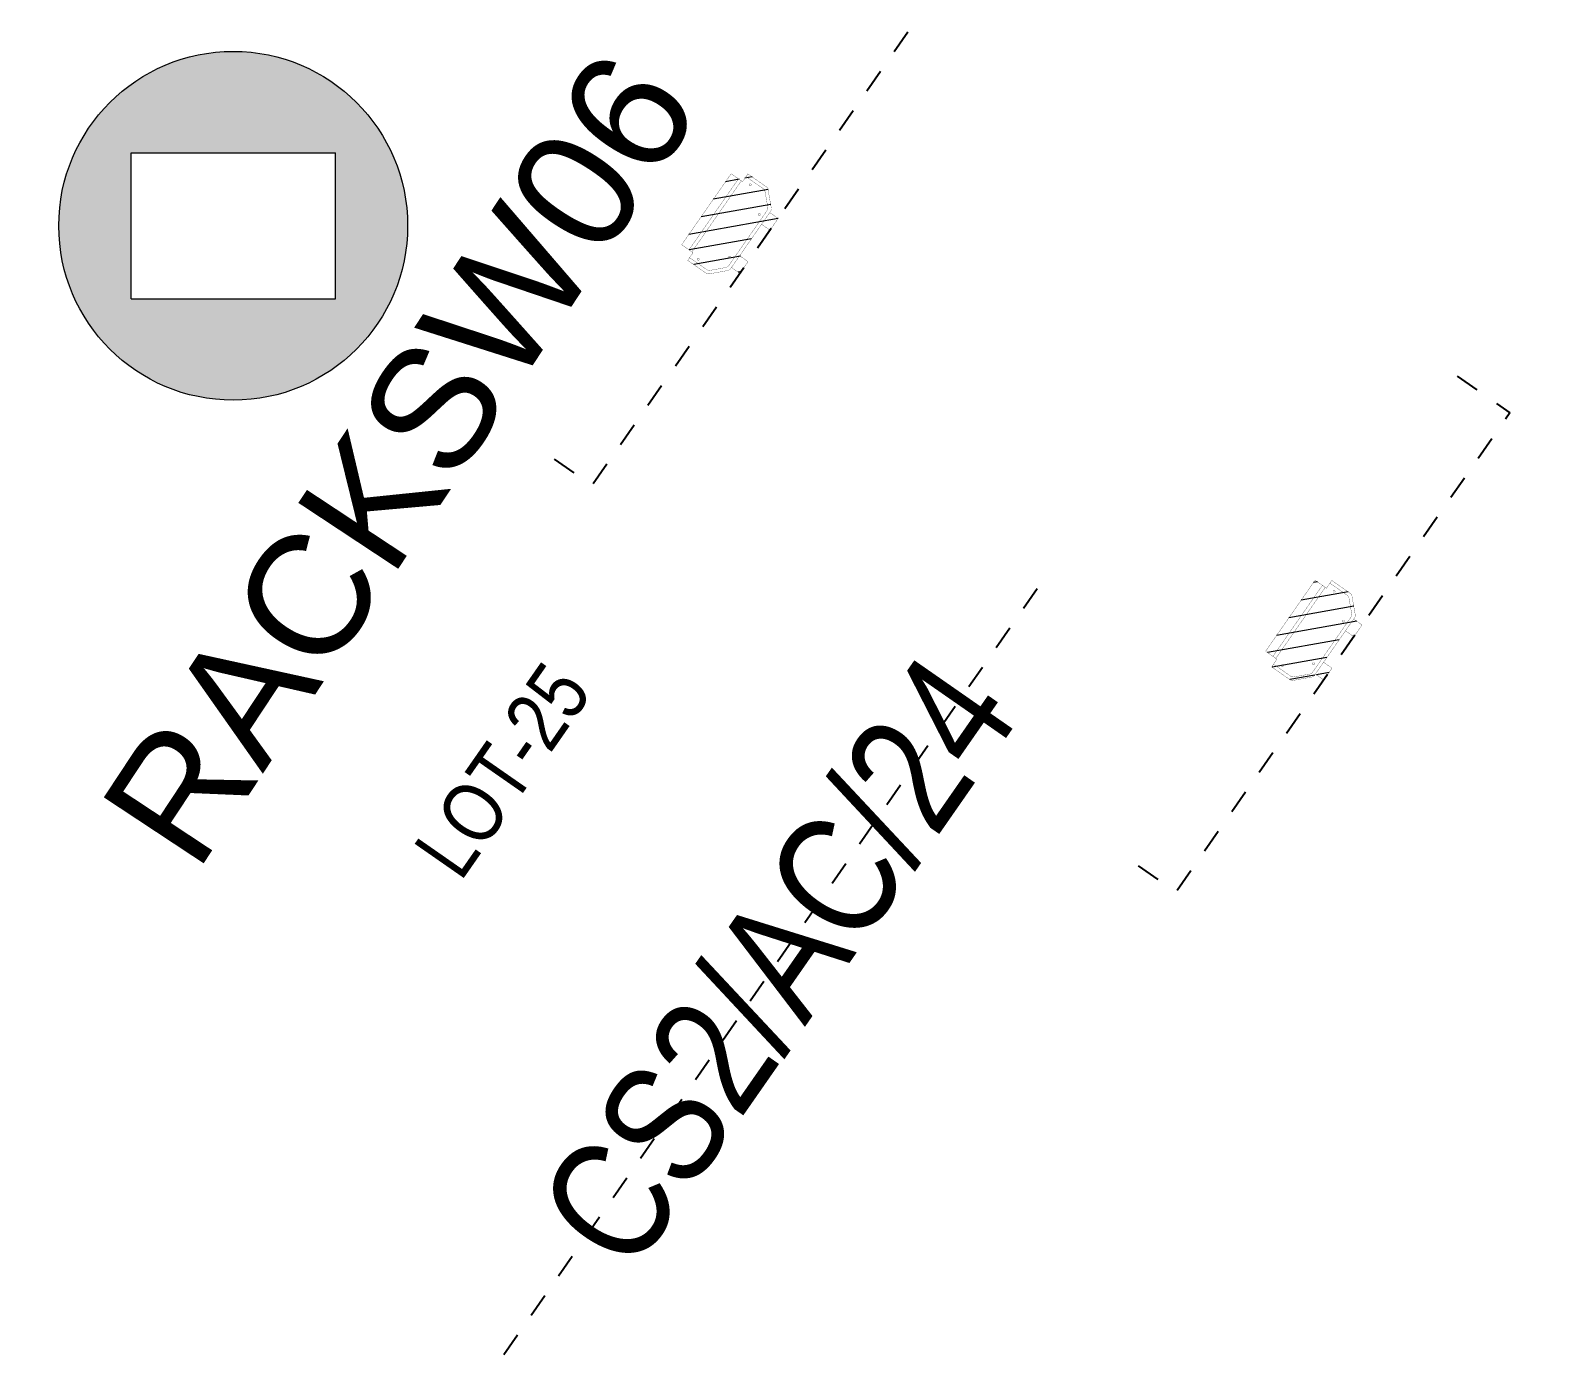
# Model space of a CAD drawing. Extents: x 218857 to 219044, y 632203 to 632441.
# Drawn here: x 218999.8 to 219006.18, y 632335.66 to 632341.19 of the extents above; entities that cross this region are included whole.
import ezdxf
from ezdxf.enums import TextEntityAlignment as Align

# ---------------------------------------------------------------- set-up
doc = ezdxf.new("R2018")
doc.units = 0
doc.header["$MEASUREMENT"] = 0
doc.linetypes.add('TRAZOS', pattern=[19.049999999999997, 12.7, -6.35])
doc.layers.get('0').update_dxf_attribs({"color": 4})
doc.layers.get('Defpoints').update_dxf_attribs({"color": 3, "lineweight": 30})
doc.layers.add('BTN_DISTRIBUTION', color=10, linetype='Continuous')
doc.layers.add('PC_T7200_002_SG-GRAL-HIDDEN DATA', color=150, linetype='TRAZOS', true_color=0x007fff, plot=False)
doc.layers.add('PC_T7200_520_SG-LOT 25-SIGNALS', color=1, linetype='Continuous', true_color=0xff0000)
doc.layers.add('PC_T7200_522_SG-LOT 25-AXLE COUNTER', color=7, linetype='Continuous', true_color=0xff0002)
doc.styles.add('ARIAL NARROW', font='ARIALN.TTF')
doc.styles.get("Standard").update_dxf_attribs({"font": 'arial.ttf'})
doc.dimstyles.new('1-10', dxfattribs={"dimscale": 10, "dimtxt": 0.0018, "dimasz": 0.001, "dimexe": 0.0005, "dimexo": 0.0005, "dimgap": 0.0008, "dimtad": 1, "dimzin": 1, "dimtxsty": 'ARIAL NARROW', "dimblk": 'ARCHTICK', "dimcen": 0.0015, "dimdle": 0.0005, "dimclrd": 256, "dimclre": 256, "dimclrt": 256, "dimazin": 0, "dimtfac": 1, "dimtmove": 0, "dimatfit": 3, "dimfxl": 0.004, "dimfxlon": 1, "dimtfill": 2, "dimtfillclr": 255, "dimlwd": -1, "dimlwe": -1, "dimarcsym": 0})

# ---------------------------------------------------------------- blocks, each defined once
blk = doc.blocks.new('*U112')
at = {"lineweight": 30}
for tag, p in [('X=INSERTIONPOINT', (4.481422312285218, 1.325410298985033)), ('Y=INSERTIONPOINT', (4.881422312285232, 1.325666097059094))]:
    blk.add_attdef(tag, text='', height=0.25, rotation=89.9999999977109, dxfattribs=at).set_placement(p, align=Align.MIDDLE_CENTER)
at = {"style": 'ARIAL NARROW', "flags": 9}
for tag, rotation, p in [('AT007', 44.99999999771089, (-0.1630447881394961, 14.60484571366747)), ('AT005', 89.99999999771089, (5.574054272974399, 11.81645736578995)), ('AT006', 89.99999999771089, (-0.1630447883707564, 8.816457366019154))]:
    blk.add_attdef(tag, text='', height=0.25, rotation=rotation, dxfattribs=at).set_placement(p, align=Align.MIDDLE_LEFT)
at = {"style": 'ARIAL NARROW'}
for tag, height, flags, p in [('AT001', 0.5, 8, (5.615955054640148, 6.316457365788249)), ('AT008', 0.25, 9, (2.915955054640153, 6.316457365896145)), ('AT004', 0.25, 9, (3.31595505464015, 6.316457365880163)), ('AT000', 0.25, 8, (3.715955054640153, 6.316457365864183)), ('AT003', 0.25, 8, (4.11595505464015, 6.316457365848201)), ('GIS01', 0.25, 9, (6.315955054640153, 6.316457365760307)), ('GIS02', 0.25, 9, (6.71595505464015, 6.316457365744325)), ('GIS03', 0.25, 9, (7.115955054640151, 6.316457365728345)), ('GIS04', 0.25, 9, (7.515955054640151, 6.316457365712363)), ('GIS05', 0.25, 9, (7.915955054640151, 6.316457365696383)), ('GIS06', 0.25, 9, (8.315955054640153, 6.316457365680401)), ('GIS07', 0.25, 9, (8.715955054640151, 6.316457365664421)), ('GIS08', 0.25, 9, (9.115955054640152, 6.316457365648441)), ('GIS09', 0.25, 9, (9.515955054640152, 6.316457365632459)), ('GIS10', 0.25, 9, (9.915955054640154, 6.316457365616477))]:
    blk.add_attdef(tag, text='', height=height, rotation=89.99999999771089, dxfattribs=dict(at, flags=flags)).set_placement(p, align=Align.MIDDLE_CENTER)
blk.add_attdef('AT009', text='', height=0.5000000000000001, rotation=1.843795378697864e-09, dxfattribs=at).set_placement((3.104988341675133, 3.999778938432176), align=Align.MIDDLE_CENTER)
blk = doc.blocks.new('_ArchTick')
at = {"color": 0, "linetype": 'ByBlock', "const_width": 0.15}
blk.add_lwpolyline([(-0.5, -0.5), (0.5, 0.5)], dxfattribs=at)
blk = doc.blocks.new('*D9')
at = {"layer": 'Defpoints', "color": 0, "linetype": 'TRAZOS', "ltscale": 0.005, "transparency": 16777216}
for p in [(-1.220024815875804, 0.05799999999999272), (-1.220024815875804, 0.05799999999999272), (-0.2200000000011642, 0.05799999999999272)]:
    blk.add_point(p, dxfattribs=at)
at = {"layer": 'PC_T7200_002_SG-GRAL-HIDDEN DATA', "ltscale": 0.005, "transparency": 16777216}
for p, q in [((-0.2150000000011641, 0.05799999999999272), (-1.225024815875804, 0.05799999999999272)), ((-1.220024815875804, 0.05799999999999273), (-1.220024815875804, 0.06299999999999273)), ((-0.2200000000011642, 0.05799999999999273), (-0.2200000000011642, 0.06299999999999273))]:
    blk.add_line(p, q, dxfattribs=at)
at = {"layer": 'PC_T7200_002_SG-GRAL-HIDDEN DATA', "linetype": 'TRAZOS', "ltscale": 0.005, "transparency": 16777216, "xscale": 0.01, "yscale": 0.01, "zscale": 0.01, "rotation": 180}
blk.add_blockref('_ArchTick', (-1.220024815875804, 0.05799999999999272), dxfattribs=at)
at = {"layer": 'PC_T7200_002_SG-GRAL-HIDDEN DATA', "linetype": 'TRAZOS', "ltscale": 0.005, "transparency": 16777216, "xscale": 0.01, "yscale": 0.01, "zscale": 0.01}
blk.add_blockref('_ArchTick', (-0.2200000000011642, 0.05799999999999272), dxfattribs=at)
at = {"layer": 'PC_T7200_002_SG-GRAL-HIDDEN DATA', "linetype": 'TRAZOS', "ltscale": 0.005, "transparency": 16777216, "insert": (-0.7200124079384841, 0.07681718963164347), "char_height": 0.018, "attachment_point": 5, "style": 'ARIAL NARROW', "bg_fill": 1, "box_fill_scale": 1.1, "bg_fill_color": 255, "bg_fill_transparency": 0}
blk.add_mtext('1,00', dxfattribs=at)
blk = doc.blocks.new('*D10')
at = {"layer": 'Defpoints', "color": 0, "linetype": 'TRAZOS', "ltscale": 0.005, "transparency": 16777216}
for p in [(0.2200000000011642, 0.05799999999999272), (1.219975184124195, 0.05799999999999107), (1.219975184124195, 0.05799999999999107)]:
    blk.add_point(p, dxfattribs=at)
at = {"layer": 'PC_T7200_002_SG-GRAL-HIDDEN DATA', "ltscale": 0.005, "transparency": 16777216}
for p, q in [((0.2150000000011641, 0.05799999999999107), (1.224975184124195, 0.05799999999999107)), ((0.2200000000011642, 0.05799999999999438), (0.2200000000011642, 0.06299999999999438)), ((1.219975184124195, 0.05799999999999107), (1.219975184124195, 0.06299999999999106))]:
    blk.add_line(p, q, dxfattribs=at)
at = {"layer": 'PC_T7200_002_SG-GRAL-HIDDEN DATA', "linetype": 'TRAZOS', "ltscale": 0.005, "transparency": 16777216, "xscale": 0.01, "yscale": 0.01, "zscale": 0.01, "rotation": 180}
blk.add_blockref('_ArchTick', (0.2200000000011642, 0.05799999999999107), dxfattribs=at)
at = {"layer": 'PC_T7200_002_SG-GRAL-HIDDEN DATA', "linetype": 'TRAZOS', "ltscale": 0.005, "transparency": 16777216, "xscale": 0.01, "yscale": 0.01, "zscale": 0.01}
blk.add_blockref('_ArchTick', (1.219975184124195, 0.05799999999999107), dxfattribs=at)
at = {"layer": 'PC_T7200_002_SG-GRAL-HIDDEN DATA', "linetype": 'TRAZOS', "ltscale": 0.005, "transparency": 16777216, "insert": (0.7199875920626797, 0.07681718963164182), "char_height": 0.018, "attachment_point": 5, "style": 'ARIAL NARROW', "bg_fill": 1, "box_fill_scale": 1.1, "bg_fill_color": 255, "bg_fill_transparency": 0}
blk.add_mtext('1,00', dxfattribs=at)
blk = doc.blocks.new('PC_T7200_(CAFS)_P1')
at = {"lineweight": 0}
h = blk.add_hatch(dxfattribs=at)
h.set_pattern_fill('ANSI31', color=256, scale=0.02)
h.set_pattern_definition([(45, (0, 0), (-0.04490128060534577, 0.04490128060534577), [])])
edge = h.paths.add_edge_path()
edge.add_line((-0.2200000000011642, 0.05799999999999272), (-0.2200000000011642, 0.150749987067627))
edge.add_arc((-0.2000747624312768, 0.1507499870918174), 0.01992523756988734, 134.8360176547205, 180.0000000695605, ccw=False)
edge.add_line((-0.214123651443515, 0.1648795238760954), (-0.1594869286345784, 0.2192043941067254))
edge.add_arc((-0.1454380397448777, 0.2050748573540543), 0.01992523746107528, 89.99999988377391, 134.8360174689338, ccw=False)
edge.add_line((-0.1454380397044588, 0.2250000948151296), (-0.1398878562322352, 0.2250000000530576))
edge.add_line((-0.1398878562322352, 0.2250000000530576), (-0.139999999984866, 0.2679999999999723))
edge.add_line((-0.139999999984866, 0.2679999999999723), (-0.0801121438271366, 0.2679999999999723))
edge.add_line((-0.0801121438271366, 0.2679999999999723), (-0.0801121438271366, 0.2250000000530576))
edge.add_line((-0.0801121438271366, 0.2250000000530576), (0.08011214373982511, 0.2250000000530576))
edge.add_line((0.08011214373982511, 0.2250000000530576), (0.07999999998719431, 0.2679999999999723))
edge.add_line((0.07999999998719431, 0.2679999999999723), (0.1398878561449237, 0.2679999999999723))
edge.add_line((0.1398878561449237, 0.2679999999999723), (0.1398878561449237, 0.2250000000530576))
edge.add_line((0.1398878561449237, 0.2250000000530576), (0.1454380397044588, 0.2250000948151296))
edge.add_arc((0.1454380397303258, 0.2050748573893285), 0.01992523742580116, 45.16398248922161, 90.0000000743816, ccw=False)
edge.add_line((0.1594869286054745, 0.2192043941067254), (0.214123651443515, 0.1648795237596801))
edge.add_arc((0.2000747625712357, 0.1507499870336098), 0.01992523742992847, 9.78178036348254e-08, 45.163982512657924, ccw=False)
edge.add_line((0.2200000000011642, 0.150749987067627), (0.2200000000011642, 0.05799999999999272))
edge.add_line((0.2200000000011642, 0.05799999999999272), (0.1806871313310694, 0.05799999999999272))
edge.add_line((0.1806871313310694, 0.05799999999999272), (0.1806871313310694, 0))
edge.add_line((0.1806871313310694, 0), (-0.1806871313310694, 0))
edge.add_line((-0.1806871313310694, 0), (-0.1806871313310694, 0.05799999999999272))
edge.add_line((-0.1806871313310694, 0.05799999999999272), (-0.2200000000011642, 0.05799999999999272))
at = {"const_width": 0.001, "flags": 128}
for points in [[(-0.2200000000011642, 0.05799999999999272), (-0.2200000000011642, 0.150749987067627, -0.1996562915409382), (-0.214123651443515, 0.1648795238760954), (-0.1594869286345784, 0.2192043941067254, -0.1981686549439758), (-0.1454380397044588, 0.2250000948151296), (-0.1398878562322352, 0.2250000000530576), (-0.139999999984866, 0.2679999999999723), (-0.0801121438271366, 0.2679999999999723), (-0.0801121438271366, 0.2250000000530576), (0.08011214373982511, 0.2250000000530576), (0.07999999998719431, 0.2679999999999723), (0.1398878561449237, 0.2679999999999723), (0.1398878561449237, 0.2250000000530576), (0.1454380397044588, 0.2250000948151296, -0.1981686549439758), (0.1594869286054745, 0.2192043941067254), (0.214123651443515, 0.1648795237596801, -0.1996562915409381), (0.2200000000011642, 0.150749987067627), (0.2200000000011642, 0.05799999999999272), (0.1806871313310694, 0.05799999999999272), (0.1806871313310694, 0), (-0.1806871313310694, 0), (-0.1806871313310694, 0.05799999999999272)], [(-0.1135330315055325, 0.1938041272520742, 1), (-0.1045330315055326, 0.1938041272520742, 1)], [(0.1035215124529787, 0.1938041272520742, 1), (0.1125215124529786, 0.1938041272520742, 1)], [(-0.1949559752729255, 0.09139999999999998, 1), (-0.1859559752729256, 0.09139999999999998, 1)], [(0.1839329371969216, 0.09139999999999998, 1), (0.1929329371969215, 0.09139999999999998, 1)]]:
    blk.add_lwpolyline(points, format="xyb", close=True, dxfattribs=at)
blk.add_lwpolyline([(-0.206204032379901, 0.05799999999999272), (-0.206204032379901, 0.1450123670110202, -0.1996562915409382), (-0.2003276838222519, 0.1591419037030732), (-0.1537955675448757, 0.2054084264272547, -0.1981686549439758), (-0.1397466786147561, 0.2112041272520742), (0.1397466785856523, 0.2112041272520742, -0.1981686549439758), (0.1537955675157718, 0.2054084264272547), (0.2003276838222519, 0.1591419037030732, -0.1996562915409382), (0.2062040323507972, 0.1450123670110202), (0.2062040323507972, 0.05799999999999272)], format="xyb", dxfattribs=at)
for points in [[(-0.1398878562322352, 0.2250000000530576), (-0.0801121438271366, 0.2250000000530576)], [(0.1398878561449237, 0.2250000000530576), (0.08011214373982511, 0.2250000000530576)], [(0.1806871313310694, 0.05203820171300322), (-0.1806871313310694, 0.05203820171300322)], [(-0.1806871313310694, 0.03730017109774053), (0.1806871313310694, 0.03730017109774053)]]:
    blk.add_lwpolyline(points, dxfattribs=at)
at = {"layer": 'PC_T7200_002_SG-GRAL-HIDDEN DATA', "linetype": 'TRAZOS', "ltscale": 0.005, "flags": 128}
blk.add_lwpolyline([(1.219975184124195, 0), (1.219975184124196, 0.2679999999999723), (-1.220024815875804, 0.2679999999999723), (-1.220024815875804, 0)], dxfattribs=at)
at = {"layer": 'PC_T7200_002_SG-GRAL-HIDDEN DATA', "linetype": 'TRAZOS', "ltscale": 0.005}
for base, p1, p2, picture, middle in [((-1.220024815875804, 0.05799999999999272), (-0.2200000000011642, 0.05799999999999272), (-1.220024815875804, 0.05799999999999272), '*D9', (-0.7200124079384841, 0.07681718963164347)), ((1.219975184124195, 0.05799999999999107), (0.2200000000011642, 0.05799999999999272), (1.219975184124195, 0.05799999999999107), '*D10', (0.7199875920626797, 0.07681718963164182))]:
    dim = blk.add_linear_dim(base=base, p1=p1, p2=p2, dimstyle='1-10', dxfattribs=at)
    dim.commit()
    dim.dimension.update_dxf_attribs({"geometry": picture, "text_midpoint": middle})
blk = doc.blocks.new('*U118')
at = {"layer": 'PC_T7200_002_SG-GRAL-HIDDEN DATA', "linetype": 'TRAZOS', "ltscale": 0.005}
blk.add_line((-4.410248682758654, -2.639748095738136), (-0.4102486827586549, -2.639748095494387), dxfattribs=at)
at = {"color": 0, "xscale": -1, "rotation": 180}
blk.add_blockref('PC_T7200_(CAFS)_P1', (0, -0.6000000000000005), dxfattribs=at)
at = {"style": 'ARIAL NARROW'}
for tag, height, flags, p in [('AT018', 0.25, 9, (-2.410205049710393, 0.3602519043837398)), ('AT008', 0.25, 9, (-2.410205049686019, -0.03974809561625881)), ('AT004', 0.25, 9, (-2.410205049661644, -0.43974809561626)), ('AT000', 0.25, 8, (-2.410205049637269, -0.8397480956162591)), ('AT003', 0.25, 8, (-2.410205049612894, -1.239748095616259)), ('AT001', 0.5, 8, (-2.410248682758655, -2.639748095616262)), ('GIS01', 0.25, 9, (-2.410248682715999, -3.339748095616262)), ('GIS02', 0.25, 9, (-2.410248682691624, -3.739748095616262)), ('GIS03', 0.25, 9, (-2.41024868266725, -4.139748095616262)), ('GIS04', 0.25, 9, (-2.410248682642874, -4.539748095616261)), ('GIS05', 0.25, 9, (-2.4102486826185, -4.939748095616262)), ('GIS06', 0.25, 9, (-2.410248682594125, -5.339748095616262)), ('GIS07', 0.25, 9, (-2.41024868256975, -5.739748095616262)), ('GIS08', 0.25, 9, (-2.410248682545375, -6.139748095616262)), ('GIS09', 0.25, 9, (-2.410248682521, -6.539748095616263)), ('GIS10', 0.25, 9, (-2.410248682496626, -6.939748095616263))]:
    blk.add_attdef(tag, text='', height=height, rotation=3.491434818248487e-09, dxfattribs=dict(at, flags=flags)).set_placement(p, align=Align.MIDDLE_CENTER)
at = {"lineweight": 30, "flags": 104}
for tag, p in [('X=INSERTIONPOINT', (-7.401252116439191, -1.605215353764873)), ('Y=INSERTIONPOINT', (-7.401039951555848, -2.005215353764861))]:
    blk.add_attdef(tag, text='', height=0.25, dxfattribs=at).set_placement(p, align=Align.MIDDLE_CENTER)
at = {"style": 'ARIAL NARROW', "flags": 9}
for tag, rotation, p in [('AT006', 3.491434818248487e-09, (0.5897513172413449, -2.63974809543345)), ('AT005', 3.491434818248487e-09, (3.589751317241345, -2.639748095250639)), ('AT007', 315.0000000034913, (6.378139664889665, -2.639748095080724))]:
    blk.add_attdef(tag, text='', height=0.25, rotation=rotation, dxfattribs=at).set_placement(p, align=Align.MIDDLE_LEFT)
blk = doc.blocks.new('*U124')
at = {"color": 0, "xscale": -1, "rotation": 180}
blk.add_blockref('PC_T7200_(CAFS)_P1', (0, -0.6000000000000005), dxfattribs=at)
at = {"style": 'ARIAL NARROW'}
for tag, height, flags, p in [('AT018', 0.25, 9, (-0.904327923554072, -1.664384714827825)), ('AT008', 0.25, 9, (-0.9043291836023915, -2.064384714825841)), ('AT004', 0.25, 9, (-0.9043304436507114, -2.464384714823857)), ('AT000', 0.25, 8, (-0.9043317036990304, -2.864384714821871)), ('AT003', 0.25, 8, (-0.9043329637473503, -3.264384714819887)), ('AT001', 0.5, 8, (-0.9043810071475413, -4.66438471467549)), ('GIS01', 0.25, 9, (-0.9043832122321003, -5.364384714672018)), ('GIS02', 0.25, 9, (-0.9043844722804197, -5.764384714670031)), ('GIS03', 0.25, 9, (-0.9043857323287392, -6.164384714668047)), ('GIS04', 0.25, 9, (-0.9043869923770591, -6.564384714666064)), ('GIS05', 0.25, 9, (-0.9043882524253781, -6.964384714664079)), ('GIS06', 0.25, 9, (-0.904389512473698, -7.364384714662094)), ('GIS07', 0.25, 9, (-0.9043907725220179, -7.76438471466011)), ('GIS08', 0.25, 9, (-0.904392032570337, -8.164384714658125)), ('GIS09', 0.25, 9, (-0.9043932926186569, -8.564384714656141)), ('GIS10', 0.25, 9, (-0.9043945526669763, -8.964384714654155))]:
    blk.add_attdef(tag, text='', height=height, rotation=359.9998195113733, dxfattribs=dict(at, flags=flags)).set_placement(p, align=Align.MIDDLE_CENTER)
at = {"lineweight": 30, "flags": 27}
for tag, p in [('X=INSERTIONPOINT', (-0.9043342237956702, -3.664384714817902)), ('Y=INSERTIONPOINT', (-0.9043791170750615, -4.064384714678467))]:
    blk.add_attdef(tag, text='', height=0.25, rotation=359.9998195113733, dxfattribs=at).set_placement(p, align=Align.MIDDLE_CENTER)
at = {"style": 'ARIAL NARROW', "flags": 9}
for tag, rotation, p in [('AT006', 359.9998195113733, (2.095618992837574, -4.664394165037887)), ('AT005', 359.9998195113733, (5.09561899282269, -4.664403615400284)), ('AT007', 314.9998195113732, (7.884007340457175, -4.664412399160414))]:
    blk.add_attdef(tag, text='', height=0.25, rotation=rotation, dxfattribs=at).set_placement(p, align=Align.MIDDLE_LEFT)

msp = doc.modelspace()

# ---------------------------------------------------------------- hatches: boundary and pattern name
at = {"layer": 'BTN_DISTRIBUTION', "linetype": 'Continuous', "lineweight": 13}
h = msp.add_hatch(color=256, dxfattribs=at)
h.dxf.hatch_style = 1
edge = h.paths.add_edge_path()
edge.add_arc((219000.6499032823, 632340.3741209459), 0.728652601577259, 0, 360)
h.paths.add_polyline_path([(219000.2231060273, 632340.6788963014), (219001.0767005371, 632340.6788963014), (219001.0767005371, 632340.0693455904), (219000.2231060274, 632340.0693455904)], flags=16)

# ---------------------------------------------------------------- linework, layer by layer
for p, q in [((219000.2231060274, 632340.0693455904), (219000.2231060273, 632340.6788963014)), ((219000.2231060273, 632340.6788963014), (219001.0767005371, 632340.6788963014)), ((219001.0767005371, 632340.0693455904), (219001.0767005371, 632340.6788963014)), ((219000.2231060274, 632340.0693455904), (219001.0767005371, 632340.0693455904))]:
    msp.add_line(p, q, dxfattribs=at)
msp.add_circle((219000.6499032823, 632340.3741209459), 0.728652601577259, dxfattribs=at)

# ---------------------------------------------------------------- block references
at = {"layer": 'PC_T7200_520_SG-LOT 25-SIGNALS'}
ref = msp.add_blockref('*U112', (218986.7920000007, 632336.3299999984, 788.952), dxfattribs=dict(at, rotation=325.1515217568595))
lines = msp.add_mtext('Y=632336.33', dxfattribs={"layer": '0', "insert": (218994.4356324934, 632338.7046852553, 788.952), "char_height": 2.5, "attachment_point": 1, "rotation": 55.15152175457044, "bg_fill": 1, "box_fill_scale": 1, "bg_fill_color": 7, "bg_fill_true_color": 16777215, "bg_fill_transparency": 0})
ref.add_attrib('Y=INSERTIONPOINT', '', (218994.4356324934, 632338.7046852553, 788.952), dxfattribs={"flags": 12}).embed_mtext(lines)
lines = msp.add_mtext('X=218986.792', dxfattribs={"layer": '0', "insert": (218994.1073660807, 632338.933248512, 788.952), "char_height": 2.5, "attachment_point": 1, "rotation": 55.15152175457044, "bg_fill": 1, "box_fill_scale": 1, "bg_fill_color": 7, "bg_fill_true_color": 16777215, "bg_fill_transparency": 0})
ref.add_attrib('X=INSERTIONPOINT', '', (218994.1073660807, 632338.933248512, 788.952), dxfattribs={"flags": 12}).embed_mtext(lines)
at = {"layer": 'PC_T7200_522_SG-LOT 25-AXLE COUNTER', "rotation": 55.15170224440119}
msp.add_blockref('*U124', (219004.5739065388, 632339.0876448734), dxfattribs=at)
at = {"layer": 'PC_T7200_522_SG-LOT 25-AXLE COUNTER'}
ref = msp.add_blockref('*U118', (219002.1344697923, 632340.7861521544), dxfattribs=dict(at, rotation=55.15152175209014))
ref.add_attrib('AT001', 'CS2/AC/24', dxfattribs={"layer": '0', "height": 0.4999999999999999, "rotation": 55.15152175392052, "style": 'ARIAL NARROW'}).set_placement((219002.9235856654, 632337.2997693784), align=Align.MIDDLE_CENTER)
ref.add_attrib('AT003', 'LOT-25', dxfattribs={"layer": '0', "height": 0.25, "rotation": 55.15152175392052, "style": 'ARIAL NARROW'}).set_placement((219001.7746781535, 632338.0997765852), align=Align.MIDDLE_CENTER)

# ---------------------------------------------------------------- texts
at = {"layer": 'PC_T7200_520_SG-LOT 25-SIGNALS', "lineweight": 30, "flags": 61}
msp.add_attdef('RACKSW06', text='Y=\\PInsertionPoint', height=0.5, rotation=56.55001878546987, dxfattribs=at).set_placement((219001.3452814046, 632339.4035146685, 0.0003999999999415582), align=Align.MIDDLE_CENTER)

doc.saveas('drawing.dxf')
